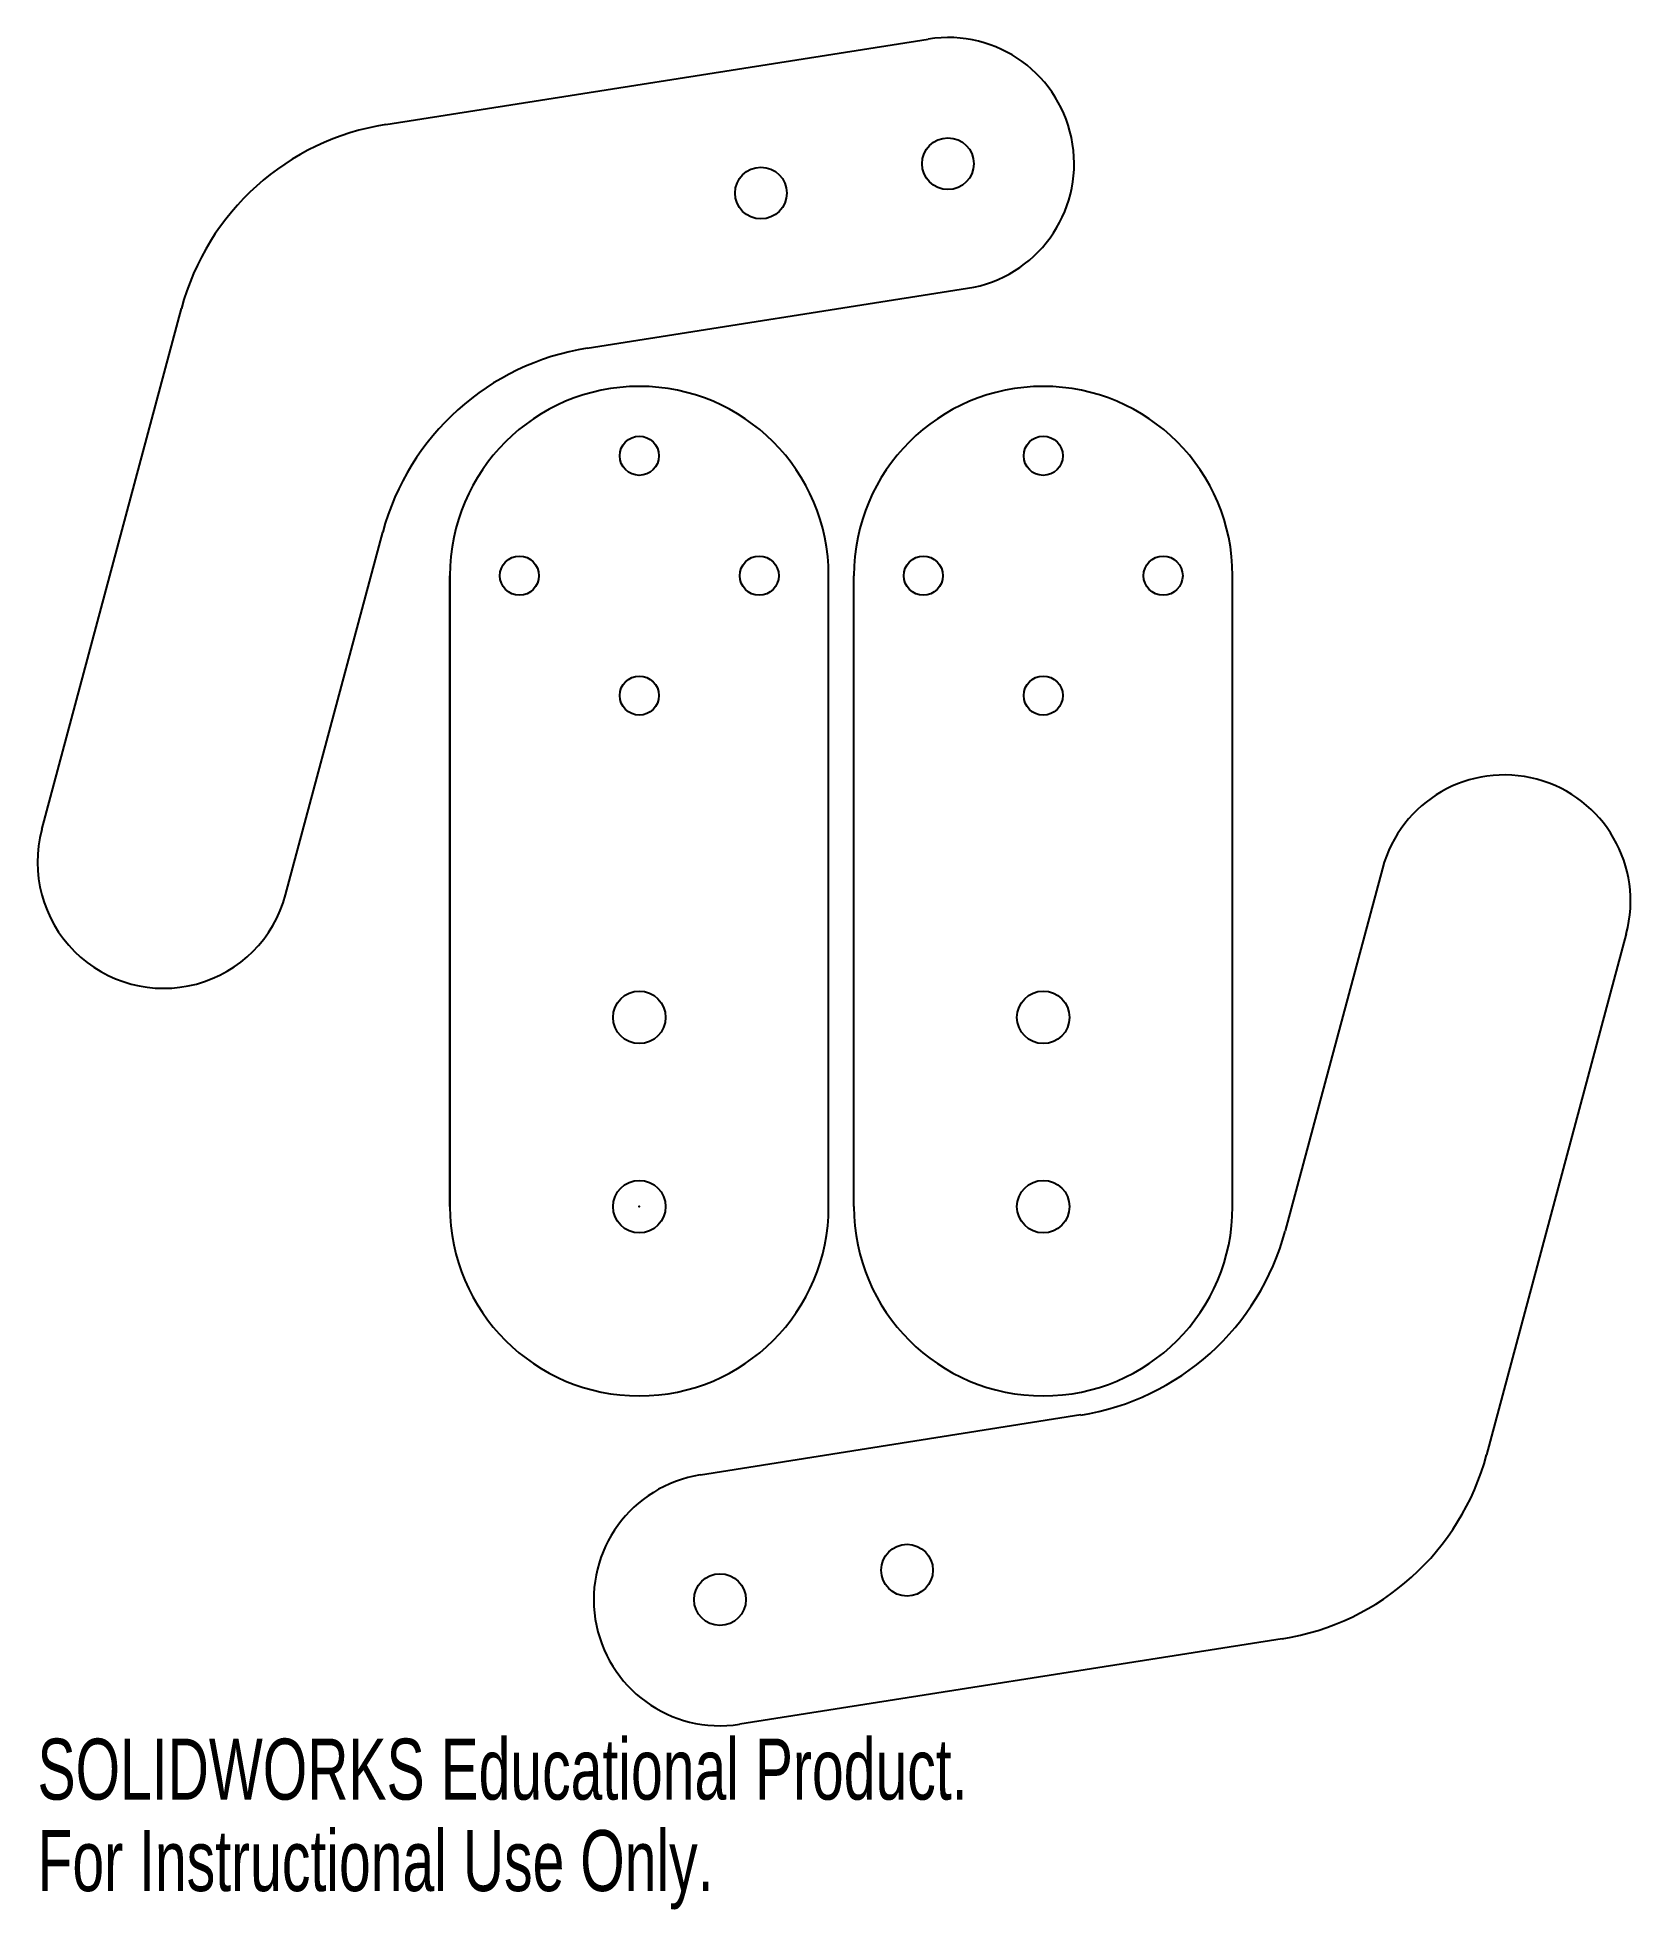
# Model space of a CAD drawing. Header units: millimetres. Extents: x -48 to 79, y -56 to 93.
import ezdxf

# ---------------------------------------------------------------- set-up
doc = ezdxf.new("R2010")
doc.units = ezdxf.units.MM
doc.header["$PDSIZE"] = -1
doc.styles.add('SLDTEXTSTYLE0', font='TXT', dxfattribs={"width": 0.7})

msp = doc.modelspace()

# ---------------------------------------------------------------- linework, layer by layer
at = {"color": 7, "linetype": 'Continuous'}
for p, q in [((-20.08, 85.76), (22.89, 92.53)), ((-4.12, 68.02), (26.01, 72.78)), ((-47.34, 29.89), (-36.28, 71.18)), ((-28.02, 24.71), (-20.33, 53.44)), ((-15, 0), (-15, 50)), ((-15, 0), (-15, 50)), ((-15, 50), (-15, 0)), ((15, 0), (15, 50)), ((15, 0), (15, 50)), ((15, 0), (15, 50)), ((17, 0), (17, 50)), ((17, 0), (17, 50)), ((47, 0), (47, 50)), ((47, 0), (47, 50)), ((58.87, 26.8), (51.17, -1.93)), ((78.19, 21.62), (67.13, -19.67)), ((34.97, -16.51), (4.84, -21.27)), ((50.92, -34.24), (7.95, -41.02))]:
    msp.add_line(p, q, dxfattribs=at)
for centre, radius in [((24.45, 82.65), 2.05), ((9.63, 80.32), 2.05), ((0, 59.5), 1.55), ((0, 59.5), 1.55), ((0, 59.5), 1.55), ((32, 59.5), 1.55), ((32, 59.5), 1.55), ((-9.5, 50), 1.55), ((-9.5, 50), 1.55), ((-9.5, 50), 1.55), ((9.5, 50), 1.55), ((9.5, 50), 1.55), ((9.5, 50), 1.55), ((22.5, 50), 1.55), ((22.5, 50), 1.55), ((41.5, 50), 1.55), ((41.5, 50), 1.55), ((0, 40.5), 1.55), ((0, 40.5), 1.55), ((0, 40.5), 1.55), ((32, 40.5), 1.55), ((32, 40.5), 1.55), ((0, 15), 2.08), ((0, 15), 2.08), ((0, 15), 2.08), ((32, 15), 2.08), ((32, 15), 2.08), ((0, 0), 2.08), ((0, 0), 2.08), ((0, 0), 2.08), ((32, 0), 2.08), ((32, 0), 2.08), ((21.21, -28.81), 2.05), ((6.39, -31.14), 2.05)]:
    msp.add_circle(centre, radius, dxfattribs=at)
for centre, radius, start, end in [((24.45, 82.65), 10, 278.9625, 98.9625), ((-16.96, 66), 20, 98.9625, 165), ((-1.01, 48.27), 20, 98.9625, 165), ((0, 50), 15, 0, 180), ((0, 50), 15, 0, 180), ((0, 50), 15, 0, 180), ((32, 50), 15, 0, 180), ((32, 50), 15, 0, 180), ((68.53, 24.21), 10, 345, 165), ((-37.68, 27.3), 10, 165, 345), ((0, 0), 15, 180, 0), ((0, 0), 15, 180, 0), ((0, 0), 15, 180, 0), ((32, 0), 15, 180, 0), ((32, 0), 15, 180, 0), ((31.85, 3.24), 20, 278.9625, 345), ((47.81, -14.49), 20, 278.9625, 345), ((6.39, -31.14), 10, 98.9625, 278.9625)]:
    msp.add_arc(centre, radius, start, end, dxfattribs=at)
msp.add_point((0, 0), dxfattribs=at)

# ---------------------------------------------------------------- texts
at = {"color": 7, "linetype": 'Continuous', "char_height": 4.8336, "attachment_point": 1, "style": 'SLDTEXTSTYLE0'}
for s, insert in [('SOLIDWORKS Educational Product.', (-47.68, -42.16)), ('For Instructional Use Only.', (-47.68, -49.41))]:
    msp.add_mtext(s, dxfattribs=dict(at, insert=insert))

doc.saveas('drawing.dxf')
